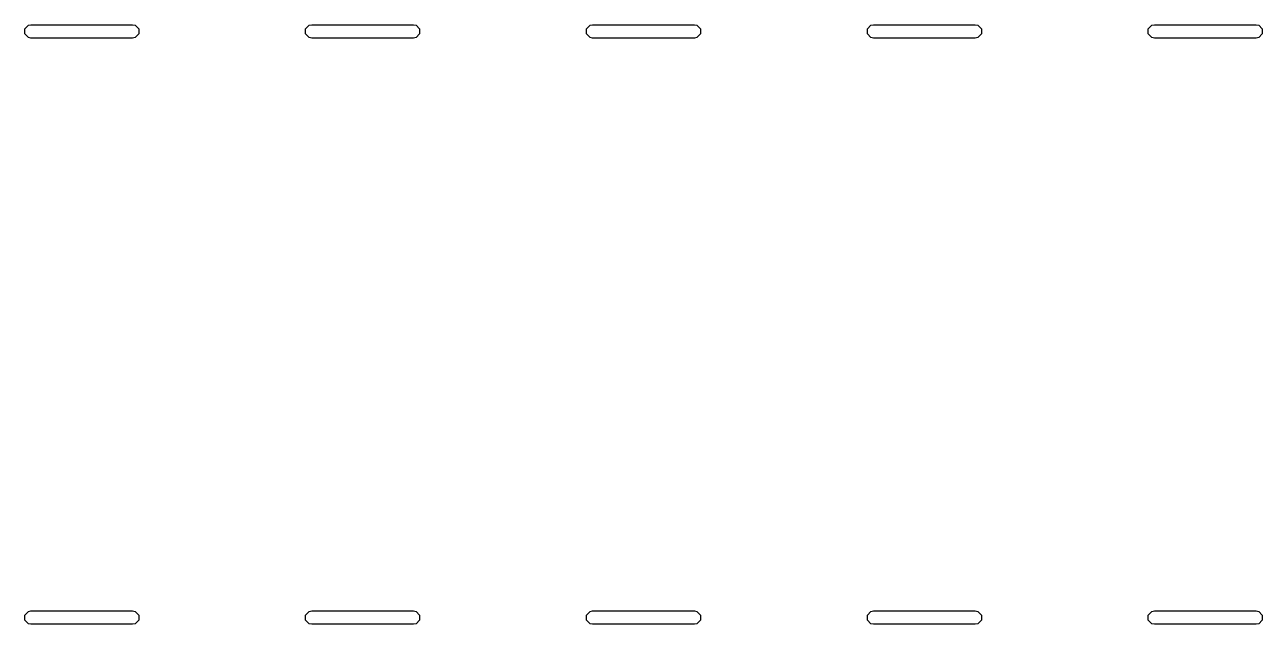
# Model space of a CAD drawing. Header units: inches. Extents: x 0.47 to 2.28, y -2.25 to -0.47.
# Drawn here: x 1.4108 to 1.8514, y -1.8596 to -1.6463 of the extents above; entities that cross this region are included whole.
import ezdxf

# ---------------------------------------------------------------- set-up
doc = ezdxf.new("R2010")
doc.units = ezdxf.units.IN
doc.header["$MEASUREMENT"] = 0
doc.layers.add('F.Silkscreen', color=41, linetype='CONTINUOUS', true_color=0xf2eda1)

msp = doc.modelspace()

# ---------------------------------------------------------------- linework, layer by layer
at = {"layer": 'F.Silkscreen', "linetype": 'CONTINUOUS'}
for p, q in [((1.41081, -1.64772), (1.41209, -1.64644)), ((1.41081, -1.64953), (1.41081, -1.64772)), ((1.41209, -1.64644), (1.41299, -1.64626)), ((1.41299, -1.64626), (1.44921, -1.64626)), ((1.44921, -1.64626), (1.45012, -1.64644)), ((1.45012, -1.64644), (1.45139, -1.64772)), ((1.45139, -1.64772), (1.45139, -1.64953)), ((1.51081, -1.64772), (1.51209, -1.64644)), ((1.51081, -1.64953), (1.51081, -1.64772)), ((1.51209, -1.64644), (1.51299, -1.64626)), ((1.51299, -1.64626), (1.54921, -1.64626)), ((1.54921, -1.64626), (1.55012, -1.64644)), ((1.55012, -1.64644), (1.55139, -1.64772)), ((1.55139, -1.64772), (1.55139, -1.64953)), ((1.61081, -1.64772), (1.61209, -1.64644)), ((1.61081, -1.64953), (1.61081, -1.64772)), ((1.61209, -1.64644), (1.61299, -1.64626)), ((1.61299, -1.64626), (1.64921, -1.64626)), ((1.64921, -1.64626), (1.65012, -1.64644)), ((1.65012, -1.64644), (1.65139, -1.64772)), ((1.65139, -1.64772), (1.65139, -1.64953)), ((1.71081, -1.64772), (1.71209, -1.64644)), ((1.71081, -1.64953), (1.71081, -1.64772)), ((1.71209, -1.64644), (1.71299, -1.64626)), ((1.71299, -1.64626), (1.74921, -1.64626)), ((1.74921, -1.64626), (1.75012, -1.64644)), ((1.75012, -1.64644), (1.7514, -1.64772)), ((1.7514, -1.64772), (1.7514, -1.64953)), ((1.81081, -1.64772), (1.81209, -1.64644)), ((1.81081, -1.64953), (1.81081, -1.64772)), ((1.81209, -1.64644), (1.81299, -1.64626)), ((1.81299, -1.64626), (1.84921, -1.64626)), ((1.84921, -1.64626), (1.85012, -1.64644)), ((1.85012, -1.64644), (1.8514, -1.64772)), ((1.8514, -1.64772), (1.8514, -1.64953)), ((1.41209, -1.6508), (1.41081, -1.64953)), ((1.41299, -1.65098), (1.41209, -1.6508)), ((1.44921, -1.65098), (1.41299, -1.65098)), ((1.45012, -1.6508), (1.44921, -1.65098)), ((1.45139, -1.64953), (1.45012, -1.6508)), ((1.51209, -1.6508), (1.51081, -1.64953)), ((1.51299, -1.65098), (1.51209, -1.6508)), ((1.54921, -1.65098), (1.51299, -1.65098)), ((1.55012, -1.6508), (1.54921, -1.65098)), ((1.55139, -1.64953), (1.55012, -1.6508)), ((1.61209, -1.6508), (1.61081, -1.64953)), ((1.61299, -1.65098), (1.61209, -1.6508)), ((1.64921, -1.65098), (1.61299, -1.65098)), ((1.65012, -1.6508), (1.64921, -1.65098)), ((1.65139, -1.64953), (1.65012, -1.6508)), ((1.71209, -1.6508), (1.71081, -1.64953)), ((1.71299, -1.65098), (1.71209, -1.6508)), ((1.74921, -1.65098), (1.71299, -1.65098)), ((1.75012, -1.6508), (1.74921, -1.65098)), ((1.7514, -1.64953), (1.75012, -1.6508)), ((1.81209, -1.6508), (1.81081, -1.64953)), ((1.81299, -1.65098), (1.81209, -1.6508)), ((1.84921, -1.65098), (1.81299, -1.65098)), ((1.85012, -1.6508), (1.84921, -1.65098)), ((1.8514, -1.64953), (1.85012, -1.6508)), ((1.41081, -1.85638), (1.41209, -1.8551)), ((1.41081, -1.85819), (1.41081, -1.85638)), ((1.41209, -1.85947), (1.41081, -1.85819)), ((1.41209, -1.8551), (1.41299, -1.85492)), ((1.41299, -1.85492), (1.44921, -1.85492)), ((1.44921, -1.85492), (1.45012, -1.8551)), ((1.45012, -1.8551), (1.45139, -1.85638)), ((1.45139, -1.85819), (1.45012, -1.85947)), ((1.45139, -1.85638), (1.45139, -1.85819)), ((1.51081, -1.85638), (1.51209, -1.8551)), ((1.51081, -1.85819), (1.51081, -1.85638)), ((1.51209, -1.85947), (1.51081, -1.85819)), ((1.51209, -1.8551), (1.51299, -1.85492)), ((1.51299, -1.85492), (1.54921, -1.85492)), ((1.54921, -1.85492), (1.55012, -1.8551)), ((1.55012, -1.8551), (1.55139, -1.85638)), ((1.55139, -1.85819), (1.55012, -1.85947)), ((1.55139, -1.85638), (1.55139, -1.85819)), ((1.61081, -1.85638), (1.61209, -1.8551)), ((1.61081, -1.85819), (1.61081, -1.85638)), ((1.61209, -1.85947), (1.61081, -1.85819)), ((1.61209, -1.8551), (1.61299, -1.85492)), ((1.61299, -1.85492), (1.64921, -1.85492)), ((1.64921, -1.85492), (1.65012, -1.8551)), ((1.65012, -1.8551), (1.65139, -1.85638)), ((1.65139, -1.85819), (1.65012, -1.85947)), ((1.65139, -1.85638), (1.65139, -1.85819)), ((1.71081, -1.85638), (1.71209, -1.8551)), ((1.71081, -1.85819), (1.71081, -1.85638)), ((1.71209, -1.85947), (1.71081, -1.85819)), ((1.71209, -1.8551), (1.71299, -1.85492)), ((1.71299, -1.85492), (1.74921, -1.85492)), ((1.74921, -1.85492), (1.75012, -1.8551)), ((1.75012, -1.8551), (1.7514, -1.85638)), ((1.7514, -1.85819), (1.75012, -1.85947)), ((1.7514, -1.85638), (1.7514, -1.85819)), ((1.81081, -1.85638), (1.81209, -1.8551)), ((1.81081, -1.85819), (1.81081, -1.85638)), ((1.81209, -1.85947), (1.81081, -1.85819)), ((1.81209, -1.8551), (1.81299, -1.85492)), ((1.81299, -1.85492), (1.84921, -1.85492)), ((1.84921, -1.85492), (1.85012, -1.8551)), ((1.85012, -1.8551), (1.8514, -1.85638)), ((1.8514, -1.85819), (1.85012, -1.85947)), ((1.8514, -1.85638), (1.8514, -1.85819)), ((1.41299, -1.85965), (1.41209, -1.85947)), ((1.44921, -1.85965), (1.41299, -1.85965)), ((1.45012, -1.85947), (1.44921, -1.85965)), ((1.51299, -1.85965), (1.51209, -1.85947)), ((1.54921, -1.85965), (1.51299, -1.85965)), ((1.55012, -1.85947), (1.54921, -1.85965)), ((1.61299, -1.85965), (1.61209, -1.85947)), ((1.64921, -1.85965), (1.61299, -1.85965)), ((1.65012, -1.85947), (1.64921, -1.85965)), ((1.71299, -1.85965), (1.71209, -1.85947)), ((1.74921, -1.85965), (1.71299, -1.85965)), ((1.75012, -1.85947), (1.74921, -1.85965)), ((1.81299, -1.85965), (1.81209, -1.85947)), ((1.84921, -1.85965), (1.81299, -1.85965)), ((1.85012, -1.85947), (1.84921, -1.85965))]:
    msp.add_line(p, q, dxfattribs=at)

doc.saveas('drawing.dxf')
